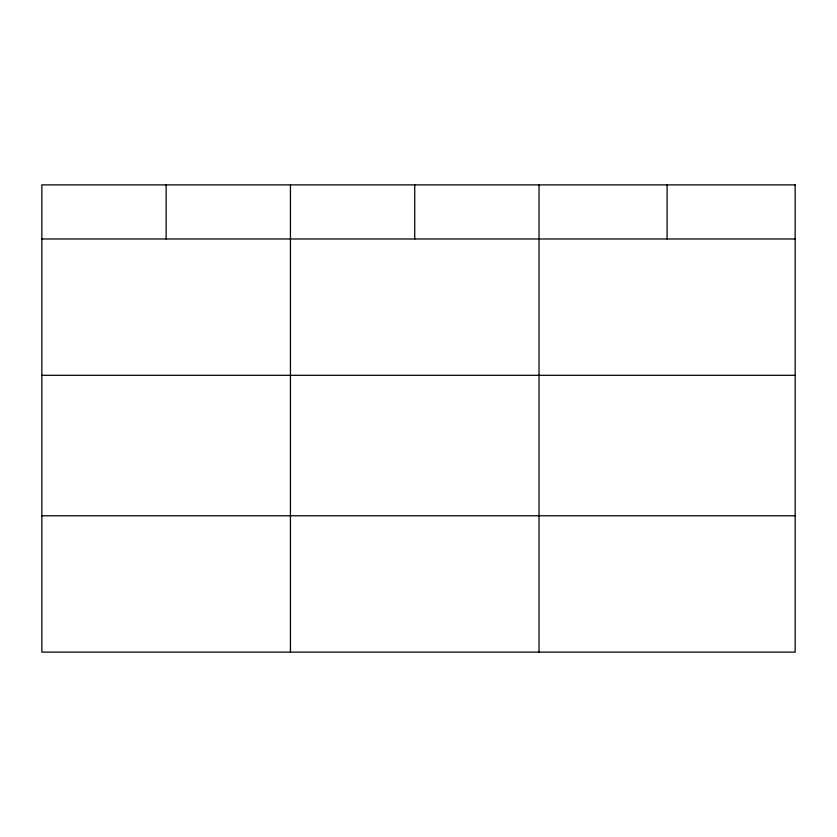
<?xml version="1.0" encoding="UTF-8"?>
<svg xmlns="http://www.w3.org/2000/svg" width="837" height="837" viewBox="0 0 837 837"><rect width="100%" height="100%" fill="white"/><g stroke="black" fill="none" stroke-linecap="round" stroke-linejoin="round"><path stroke-width="1.26" d="M41.85 238.974L795.15 238.974M41.85 375.311L795.15 375.311M41.85 515.78L795.15 515.78M667.089 184.883L667.089 238.974M539.028 184.883L539.028 652.117M414.733 184.883L414.733 238.974M290.439 184.883L290.439 652.117M166.144 184.883L166.144 238.974M795.15 184.883L41.85 184.883L41.85 652.117L795.15 652.117L795.15 184.883"/></g></svg>
